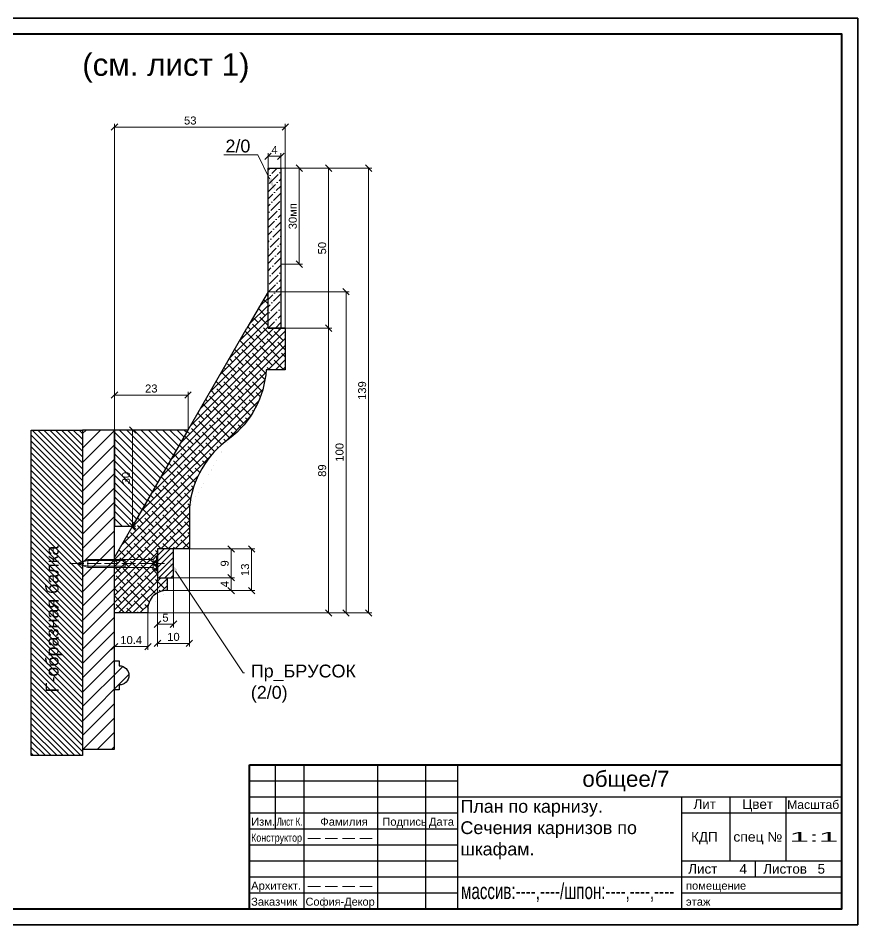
# Paper-space layout 'план по карнизу' of a CAD drawing. Header units: millimetres. Extents: x -88 to 2067, y 101 to 384.
# Drawn here: x 1371.8 to 1634.1, y 101 to 384.3 of the extents above; entities that cross this region are included whole.
import ezdxf
from ezdxf import colors
from ezdxf.entities.mleader import LeaderData, LeaderLine
from ezdxf.enums import TextEntityAlignment as Align
from ezdxf.math import Vec2, Vec3

# ---------------------------------------------------------------- set-up
doc = ezdxf.new("R2010")
doc.units = ezdxf.units.MM
doc.linetypes.add('AM_ISO02W050', pattern=[7.5, 6, -1.5])
doc.linetypes.add('AM_ISO08W050', pattern=[18, 12, -1.5, 3, -1.5])
doc.layers.get('DEFPOINTS').update_dxf_attribs({"color": 106, "lineweight": 5})
for name, color, linetype, lineweight in [('pechatnaya_ramka', 2, 'Continuous', 30), ('КАРНИЗ МДФ', 31, 'Continuous', 30), ('КАРНИЗ Пр_N221', 3, 'Continuous', 30), ('крепеж', 3, 'Continuous', 15), ('Линии Размерные и Текст', 1, 'Continuous', 5), ('Линии Штриховки и Заливка', 1, 'Continuous', 5), ('профили', 20, 'Continuous', 30), ('размеры', 1, 'Continuous', 5), ('ШТАМП', 7, 'Continuous', 30)]:
    doc.layers.add(name, color=color, linetype=linetype, lineweight=lineweight)
doc.styles.get("Standard").update_dxf_attribs({"font": 'arial.ttf'})
doc.dimstyles.get("Standard").update_dxf_attribs({"dimscale": 0, "dimtxt": 2.5, "dimasz": 2, "dimexe": 1, "dimexo": 0, "dimgap": 0.75, "dimtad": 1, "dimdsep": 46, "dimtxsty": 'Standard', "dimblk": 'OBLIQUE', "dimcen": 1.5, "dimclrd": 256, "dimclre": 256, "dimclrt": 7, "dimazin": 0, "dimtfac": 1, "dimtmove": 1, "dimatfit": 3, "dimfxl": 1, "dimtolj": 1, "dimtzin": 0, "dimlwd": 5, "dimlwe": 5, "dimarcsym": 0})

# ---------------------------------------------------------------- blocks, each defined once
blk = doc.blocks.new('_OBLIQUE')
at = {"color": 0, "linetype": 'ByBlock'}
blk.add_line((-0.5, -0.5), (0.5, 0.5), dxfattribs=at)
blk = doc.blocks.new('*D131')
at = {"layer": 'DEFPOINTS', "color": 0, "transparency": 16777216}
for p in [(46.8, 112.88), (60.35, 112.88), (3.88, 23.88)]:
    blk.add_point(p, dxfattribs=at)
at = {"layer": 'размеры', "lineweight": 5, "transparency": 16777216}
for p, q in [((46.8, 112.88), (61.35, 112.88)), ((60.35, 23.88), (60.35, 112.88)), ((3.88, 23.88), (61.35, 23.88))]:
    blk.add_line(p, q, dxfattribs=at)
at = {"layer": 'размеры', "lineweight": 5, "transparency": 16777216, "xscale": 2, "yscale": 2, "zscale": 2}
for p, rotation in [((60.35, 112.88), 90), ((60.35, 23.88), 270)]:
    blk.add_blockref('_OBLIQUE', p, dxfattribs=dict(at, rotation=rotation))
at = {"layer": 'размеры', "color": 7, "transparency": 16777216, "insert": (58.33, 68.38), "char_height": 2.5, "attachment_point": 5, "rotation": 90}
blk.add_mtext('\\A1;89', dxfattribs=at)
blk = doc.blocks.new('*D132')
at = {"layer": 'DEFPOINTS', "color": 0, "transparency": 16777216}
for p in [(45.42, 162.88), (60.35, 162.88), (46.8, 112.88)]:
    blk.add_point(p, dxfattribs=at)
at = {"layer": 'размеры', "lineweight": 5, "transparency": 16777216}
for p, q in [((45.42, 162.88), (61.35, 162.88)), ((60.35, 112.88), (60.35, 162.88)), ((46.8, 112.88), (61.35, 112.88))]:
    blk.add_line(p, q, dxfattribs=at)
at = {"layer": 'размеры', "lineweight": 5, "transparency": 16777216, "xscale": 2, "yscale": 2, "zscale": 2}
for p, rotation in [((60.35, 162.88), 90), ((60.35, 112.88), 270)]:
    blk.add_blockref('_OBLIQUE', p, dxfattribs=dict(at, rotation=rotation))
at = {"layer": 'размеры', "color": 7, "transparency": 16777216, "insert": (58.33, 137.88), "char_height": 2.5, "attachment_point": 5, "rotation": 90}
blk.add_mtext('\\A1;50', dxfattribs=at)
blk = doc.blocks.new('*D133')
at = {"layer": 'DEFPOINTS', "color": 0, "transparency": 16777216}
for p in [(41.42, 124.28), (3.88, 23.88), (65.78, 23.88)]:
    blk.add_point(p, dxfattribs=at)
at = {"layer": 'размеры', "lineweight": 5, "transparency": 16777216}
for p, q in [((41.42, 124.28), (66.78, 124.28)), ((65.78, 124.28), (65.78, 23.88)), ((3.88, 23.88), (66.78, 23.88))]:
    blk.add_line(p, q, dxfattribs=at)
at = {"layer": 'размеры', "lineweight": 5, "transparency": 16777216, "xscale": 2, "yscale": 2, "zscale": 2}
for p, rotation in [((65.78, 124.28), 90), ((65.78, 23.88), 270)]:
    blk.add_blockref('_OBLIQUE', p, dxfattribs=dict(at, rotation=rotation))
at = {"layer": 'размеры', "color": 7, "transparency": 16777216, "insert": (63.76, 74.08), "char_height": 2.5, "attachment_point": 5, "rotation": 90}
blk.add_mtext('\\A1;100', dxfattribs=at)
blk = doc.blocks.new('*D134')
at = {"layer": 'DEFPOINTS', "color": 0, "transparency": 16777216}
for p in [(45.42, 162.88), (72.85, 162.88), (3.88, 23.88)]:
    blk.add_point(p, dxfattribs=at)
at = {"layer": 'размеры', "lineweight": 5, "transparency": 16777216}
for p, q in [((45.42, 162.88), (73.85, 162.88)), ((72.85, 23.88), (72.85, 162.88)), ((3.88, 23.88), (73.85, 23.88))]:
    blk.add_line(p, q, dxfattribs=at)
at = {"layer": 'размеры', "lineweight": 5, "transparency": 16777216, "xscale": 2, "yscale": 2, "zscale": 2}
for p, rotation in [((72.85, 162.88), 90), ((72.85, 23.88), 270)]:
    blk.add_blockref('_OBLIQUE', p, dxfattribs=dict(at, rotation=rotation))
at = {"layer": 'размеры', "color": 7, "transparency": 16777216, "insert": (70.82, 93.38), "char_height": 2.5, "attachment_point": 5, "rotation": 90}
blk.add_mtext('\\A1;139', dxfattribs=at)
blk = doc.blocks.new('*D135')
at = {"layer": 'DEFPOINTS', "color": 0, "transparency": 16777216}
for p in [(41.42, 166.6), (41.42, 162.88), (45.42, 162.88)]:
    blk.add_point(p, dxfattribs=at)
at = {"layer": 'размеры', "lineweight": 5, "transparency": 16777216}
for p, q in [((41.42, 162.88), (41.42, 167.6)), ((45.42, 162.88), (45.42, 167.6)), ((45.42, 166.6), (41.42, 166.6))]:
    blk.add_line(p, q, dxfattribs=at)
at = {"layer": 'размеры', "lineweight": 5, "transparency": 16777216, "xscale": 2, "yscale": 2, "zscale": 2, "rotation": 180}
blk.add_blockref('_OBLIQUE', (41.42, 166.6), dxfattribs=at)
at = {"layer": 'размеры', "lineweight": 5, "transparency": 16777216, "xscale": 2, "yscale": 2, "zscale": 2}
blk.add_blockref('_OBLIQUE', (45.42, 166.6), dxfattribs=at)
at = {"layer": 'размеры', "color": 7, "transparency": 16777216, "insert": (43.42, 168.6), "char_height": 2.5, "attachment_point": 5}
blk.add_mtext('\\A1;4', dxfattribs=at)
blk = doc.blocks.new('*D136')
at = {"layer": 'DEFPOINTS', "color": 0, "transparency": 16777216}
for p in [(-6.55, 175.73), (46.8, 112.88), (-6.55, 81.04)]:
    blk.add_point(p, dxfattribs=at)
at = {"layer": 'размеры', "lineweight": 5, "transparency": 16777216}
for p, q in [((-6.55, 81.04), (-6.55, 176.73)), ((46.8, 175.73), (-6.55, 175.73)), ((46.8, 112.88), (46.8, 176.73))]:
    blk.add_line(p, q, dxfattribs=at)
at = {"layer": 'размеры', "lineweight": 5, "transparency": 16777216, "xscale": 2, "yscale": 2, "zscale": 2, "rotation": 180}
blk.add_blockref('_OBLIQUE', (-6.55, 175.73), dxfattribs=at)
at = {"layer": 'размеры', "lineweight": 5, "transparency": 16777216, "xscale": 2, "yscale": 2, "zscale": 2}
blk.add_blockref('_OBLIQUE', (46.8, 175.73), dxfattribs=at)
at = {"layer": 'размеры', "color": 7, "transparency": 16777216, "insert": (17.12, 177.76), "char_height": 2.5, "attachment_point": 5}
blk.add_mtext('\\A1;53', dxfattribs=at)
blk = doc.blocks.new('*D137')
at = {"layer": 'DEFPOINTS', "color": 0, "transparency": 16777216}
for p in [(16.45, 91.98), (-6.55, 81.04), (16.45, 81.04)]:
    blk.add_point(p, dxfattribs=at)
at = {"layer": 'размеры', "lineweight": 5, "transparency": 16777216}
for p, q in [((-6.55, 81.04), (-6.55, 92.98)), ((-6.55, 91.98), (16.45, 91.98)), ((16.45, 81.04), (16.45, 92.98))]:
    blk.add_line(p, q, dxfattribs=at)
at = {"layer": 'размеры', "lineweight": 5, "transparency": 16777216, "xscale": 2, "yscale": 2, "zscale": 2, "rotation": 180}
blk.add_blockref('_OBLIQUE', (-6.55, 91.98), dxfattribs=at)
at = {"layer": 'размеры', "lineweight": 5, "transparency": 16777216, "xscale": 2, "yscale": 2, "zscale": 2}
blk.add_blockref('_OBLIQUE', (16.45, 91.98), dxfattribs=at)
at = {"layer": 'размеры', "color": 7, "transparency": 16777216, "insert": (4.95, 94.01), "char_height": 2.5, "attachment_point": 5}
blk.add_mtext('\\A1;23', dxfattribs=at)
blk = doc.blocks.new('*D138')
at = {"layer": 'DEFPOINTS', "color": 0, "transparency": 16777216}
for p in [(-6.55, 81.04), (-6.55, 51.04), (-0.89, 51.04)]:
    blk.add_point(p, dxfattribs=at)
at = {"layer": 'размеры', "lineweight": 5, "transparency": 16777216}
for p, q in [((-6.55, 81.04), (0.11, 81.04)), ((-0.89, 81.04), (-0.89, 51.04)), ((-6.55, 51.04), (0.11, 51.04))]:
    blk.add_line(p, q, dxfattribs=at)
at = {"layer": 'размеры', "lineweight": 5, "transparency": 16777216, "xscale": 2, "yscale": 2, "zscale": 2}
for p, rotation in [((-0.89, 81.04), 90), ((-0.89, 51.04), 270)]:
    blk.add_blockref('_OBLIQUE', p, dxfattribs=dict(at, rotation=rotation))
at = {"layer": 'размеры', "color": 7, "transparency": 16777216, "insert": (-2.92, 66.04), "char_height": 2.5, "attachment_point": 5, "rotation": 90}
blk.add_mtext('\\A1;30', dxfattribs=at)
blk = doc.blocks.new('*D139')
at = {"layer": 'DEFPOINTS', "color": 0, "transparency": 16777216}
for p in [(45.42, 162.88), (51.18, 162.88), (45.42, 132.88)]:
    blk.add_point(p, dxfattribs=at)
at = {"layer": 'Линии Размерные и Текст', "lineweight": 5, "transparency": 16777216}
for p, q in [((45.42, 162.88), (52.18, 162.88)), ((51.18, 132.88), (51.18, 162.88)), ((45.42, 132.88), (52.18, 132.88))]:
    blk.add_line(p, q, dxfattribs=at)
at = {"layer": 'Линии Размерные и Текст', "lineweight": 5, "transparency": 16777216, "xscale": 2, "yscale": 2, "zscale": 2}
for p, rotation in [((51.18, 162.88), 90), ((51.18, 132.88), 270)]:
    blk.add_blockref('_OBLIQUE', p, dxfattribs=dict(at, rotation=rotation))
at = {"layer": 'Линии Размерные и Текст', "color": 7, "transparency": 16777216, "insert": (49.15, 147.88), "char_height": 2.5, "attachment_point": 5, "rotation": 90}
blk.add_mtext('\\A1;30мп', dxfattribs=at)
blk = doc.blocks.new('*D140')
at = {"layer": 'DEFPOINTS', "color": 0, "transparency": 16777216}
for p in [(-6.55, 23.88), (3.88, 23.88), (-6.55, 13.37)]:
    blk.add_point(p, dxfattribs=at)
at = {"layer": 'Линии Размерные и Текст', "lineweight": 5, "transparency": 16777216}
for p, q in [((-6.55, 23.88), (-6.55, 12.37)), ((3.88, 23.88), (3.88, 12.37)), ((3.88, 13.37), (-6.55, 13.37))]:
    blk.add_line(p, q, dxfattribs=at)
at = {"layer": 'Линии Размерные и Текст', "lineweight": 5, "transparency": 16777216, "xscale": 2, "yscale": 2, "zscale": 2, "rotation": 180}
blk.add_blockref('_OBLIQUE', (-6.55, 13.37), dxfattribs=at)
at = {"layer": 'Линии Размерные и Текст', "lineweight": 5, "transparency": 16777216, "xscale": 2, "yscale": 2, "zscale": 2}
blk.add_blockref('_OBLIQUE', (3.88, 13.37), dxfattribs=at)
at = {"layer": 'Линии Размерные и Текст', "color": 7, "transparency": 16777216, "insert": (-1.33, 15.4), "char_height": 2.5, "attachment_point": 5}
blk.add_mtext('\\A1;10.4', dxfattribs=at)
blk = doc.blocks.new('*D141')
at = {"layer": 'DEFPOINTS', "color": 0, "transparency": 16777216}
for p in [(16.84, 43.88), (11.88, 34.88), (29.9, 34.88)]:
    blk.add_point(p, dxfattribs=at)
at = {"layer": 'Линии Размерные и Текст', "lineweight": 5, "transparency": 16777216}
for p, q in [((16.84, 43.88), (30.9, 43.88)), ((29.9, 43.88), (29.9, 34.88)), ((11.88, 34.88), (30.9, 34.88))]:
    blk.add_line(p, q, dxfattribs=at)
at = {"layer": 'Линии Размерные и Текст', "lineweight": 5, "transparency": 16777216, "xscale": 2, "yscale": 2, "zscale": 2}
for p, rotation in [((29.9, 43.88), 90), ((29.9, 34.88), 270)]:
    blk.add_blockref('_OBLIQUE', p, dxfattribs=dict(at, rotation=rotation))
at = {"layer": 'Линии Размерные и Текст', "color": 7, "transparency": 16777216, "insert": (27.88, 39.38), "char_height": 2.5, "attachment_point": 5, "rotation": 90}
blk.add_mtext('\\A1;9', dxfattribs=at)
blk = doc.blocks.new('*D142')
at = {"layer": 'DEFPOINTS', "color": 0, "transparency": 16777216}
for p in [(11.88, 34.88), (9.88, 30.88), (29.9, 30.88)]:
    blk.add_point(p, dxfattribs=at)
at = {"layer": 'Линии Размерные и Текст', "lineweight": 5, "transparency": 16777216}
for p, q in [((11.88, 34.88), (30.9, 34.88)), ((29.9, 34.88), (29.9, 30.88)), ((9.88, 30.88), (30.9, 30.88))]:
    blk.add_line(p, q, dxfattribs=at)
at = {"layer": 'Линии Размерные и Текст', "lineweight": 5, "transparency": 16777216, "xscale": 2, "yscale": 2, "zscale": 2}
for p, rotation in [((29.9, 34.88), 90), ((29.9, 30.88), 270)]:
    blk.add_blockref('_OBLIQUE', p, dxfattribs=dict(at, rotation=rotation))
at = {"layer": 'Линии Размерные и Текст', "color": 7, "transparency": 16777216, "insert": (27.9, 32.88), "char_height": 2.5, "attachment_point": 5, "rotation": 90}
blk.add_mtext('\\A1;4', dxfattribs=at)
blk = doc.blocks.new('*D143')
at = {"layer": 'DEFPOINTS', "color": 0, "transparency": 16777216}
for p in [(16.84, 43.88), (36.28, 43.88), (9.88, 30.88)]:
    blk.add_point(p, dxfattribs=at)
at = {"layer": 'Линии Размерные и Текст', "lineweight": 5, "transparency": 16777216}
for p, q in [((16.84, 43.88), (37.28, 43.88)), ((36.28, 30.88), (36.28, 43.88)), ((9.88, 30.88), (37.28, 30.88))]:
    blk.add_line(p, q, dxfattribs=at)
at = {"layer": 'Линии Размерные и Текст', "lineweight": 5, "transparency": 16777216, "xscale": 2, "yscale": 2, "zscale": 2}
for p, rotation in [((36.28, 43.88), 90), ((36.28, 30.88), 270)]:
    blk.add_blockref('_OBLIQUE', p, dxfattribs=dict(at, rotation=rotation))
at = {"layer": 'Линии Размерные и Текст', "color": 7, "transparency": 16777216, "insert": (34.25, 37.38), "char_height": 2.5, "attachment_point": 5, "rotation": 90}
blk.add_mtext('\\A1;13', dxfattribs=at)
blk = doc.blocks.new('*D144')
at = {"layer": 'DEFPOINTS', "color": 0, "transparency": 16777216}
for p in [(6.88, 43.88), (16.84, 43.88), (6.88, 14.37)]:
    blk.add_point(p, dxfattribs=at)
at = {"layer": 'Линии Размерные и Текст', "lineweight": 5, "transparency": 16777216}
for p, q in [((6.88, 43.88), (6.88, 13.37)), ((16.84, 43.88), (16.84, 13.37)), ((16.84, 14.37), (6.88, 14.37))]:
    blk.add_line(p, q, dxfattribs=at)
at = {"layer": 'Линии Размерные и Текст', "lineweight": 5, "transparency": 16777216, "xscale": 2, "yscale": 2, "zscale": 2, "rotation": 180}
blk.add_blockref('_OBLIQUE', (6.88, 14.37), dxfattribs=at)
at = {"layer": 'Линии Размерные и Текст', "lineweight": 5, "transparency": 16777216, "xscale": 2, "yscale": 2, "zscale": 2}
blk.add_blockref('_OBLIQUE', (16.84, 14.37), dxfattribs=at)
at = {"layer": 'Линии Размерные и Текст', "color": 7, "transparency": 16777216, "insert": (11.86, 16.4), "char_height": 2.5, "attachment_point": 5}
blk.add_mtext('\\A1;10', dxfattribs=at)
blk = doc.blocks.new('*D145')
at = {"layer": 'DEFPOINTS', "color": 0, "transparency": 16777216}
for p in [(6.88, 34.88), (11.88, 34.88), (11.88, 20.39)]:
    blk.add_point(p, dxfattribs=at)
at = {"layer": 'Линии Размерные и Текст', "lineweight": 5, "transparency": 16777216}
for p, q in [((6.88, 34.88), (6.88, 19.39)), ((11.88, 34.88), (11.88, 19.39)), ((6.88, 20.39), (11.88, 20.39))]:
    blk.add_line(p, q, dxfattribs=at)
at = {"layer": 'Линии Размерные и Текст', "lineweight": 5, "transparency": 16777216, "xscale": 2, "yscale": 2, "zscale": 2, "rotation": 180}
blk.add_blockref('_OBLIQUE', (6.88, 20.39), dxfattribs=at)
at = {"layer": 'Линии Размерные и Текст', "lineweight": 5, "transparency": 16777216, "xscale": 2, "yscale": 2, "zscale": 2}
blk.add_blockref('_OBLIQUE', (11.88, 20.39), dxfattribs=at)
at = {"layer": 'Линии Размерные и Текст', "color": 7, "transparency": 16777216, "insert": (9.38, 22.41), "char_height": 2.5, "attachment_point": 5}
blk.add_mtext('\\A1;5', dxfattribs=at)
blk = doc.blocks.new('саморез')
at = {"layer": 'крепеж', "linetype": 'AM_ISO02W050', "extrusion": (0, 1, 0)}
blk.add_lwpolyline([(-38, 0), (3, 0)], dxfattribs=at)
at = {"layer": 'крепеж', "extrusion": (1, 0, 0)}
blk.add_lwpolyline([(3.25, 0), (-3.25, 0)], dxfattribs=at)
at = {"layer": 'крепеж', "extrusion": (0, 1, 0)}
for points, elevation in [([(0, 0), (-0.43, 0)], 3.25), ([(-1.93, 0), (-30.19, 0)], 1.75), ([(-14, 0), (-30.19, 0)], 1.2), ([(0, 0), (-0.43, 0)], -3.25), ([(-1.93, 0), (-30.19, 0)], -1.75), ([(-14, 0), (-30.19, 0)], -1.2)]:
    blk.add_lwpolyline(points, dxfattribs=dict(at, elevation=elevation))
at = {"layer": 'крепеж', "linetype": 'AM_ISO08W050', "extrusion": (0.69209, 0.721811, 0), "elevation": 1.44}
blk.add_lwpolyline([(-0.97, 0), (1.38, 0)], dxfattribs=at)
at = {"layer": 'крепеж', "linetype": 'AM_ISO08W050', "extrusion": (0, 1, 0)}
for elevation in [0.37, -0.37]:
    blk.add_lwpolyline([(0, 0), (-1.7, 0)], dxfattribs=dict(at, elevation=elevation))
at = {"layer": 'крепеж', "extrusion": (1, 0, 0)}
for points, elevation in [([(3.25, 0), (-3.25, 0)], 0.43), ([(-1.75, 0), (1.75, 0)], 1.93), ([(1.75, 0), (-1.75, 0)], 14), ([(1.75, 0), (-1.75, 0)], 30.19)]:
    blk.add_lwpolyline(points, dxfattribs=dict(at, elevation=elevation))
at = {"layer": 'крепеж', "extrusion": (-0.707107, -0.707107, 0), "elevation": -2.6}
blk.add_lwpolyline([(0.13, 0), (-1.99, 0)], dxfattribs=at)
at = {"layer": 'крепеж', "linetype": 'AM_ISO08W050', "extrusion": (1, 0, 0), "elevation": 1.7}
blk.add_lwpolyline([(0.37, 0), (-0.37, 0)], dxfattribs=at)
at = {"layer": 'крепеж', "extrusion": (-0.34202, -0.939693, 0), "elevation": -11.97}
blk.add_lwpolyline([(27.77, 0), (32.89, 0)], dxfattribs=at)
at = {"layer": 'крепеж', "extrusion": (-0.242152, -0.970238, 0), "elevation": -8.48}
blk.add_lwpolyline([(29, 0), (33.96, 0)], dxfattribs=at)
at = {"layer": 'крепеж', "extrusion": (0.34202, -0.939693, 0), "elevation": 11.97}
blk.add_lwpolyline([(27.77, 0), (32.89, 0)], dxfattribs=at)
at = {"layer": 'крепеж', "extrusion": (-0.242152, 0.970238, 0), "elevation": -8.48}
blk.add_lwpolyline([(-29, 0), (-33.96, 0)], dxfattribs=at)
at = {"layer": 'крепеж', "linetype": 'AM_ISO08W050', "extrusion": (-0.69209, 0.721811, 0), "elevation": -1.44}
blk.add_lwpolyline([(-0.97, 0), (1.38, 0)], dxfattribs=at)
at = {"layer": 'крепеж', "extrusion": (0.707107, -0.707107, 0), "elevation": 2.6}
blk.add_lwpolyline([(0.13, 0), (-1.99, 0)], dxfattribs=at)
blk = doc.blocks.new('карниз на шкафу')
at = {"layer": 'Линии Размерные и Текст'}
h = blk.add_hatch(dxfattribs=at)
h.set_pattern_fill('ANSI31', color=256, scale=0.41, angle=90)
h.set_pattern_definition([(135, (-883.4236, -117.3981), (-0.9204763, -0.9204763), [])])
h.paths.add_polyline_path([(-16.548, 81.038), (-32.548, 81.038), (-32.548, -20.702), (-16.548, -20.702), (-16.548, 23.88), (-16.548, 23.88)])
h.paths.add_polyline_path([(-21.756, -2.354), (-21.756, 45.512), (-29.999, 45.512), (-29.999, -2.354)], flags=24)
h = blk.add_hatch(dxfattribs=at)
h.set_pattern_fill('ANSI31', color=256)
h.set_pattern_definition([(45, (-1063.4454, -117.398), (-2.245064, 2.245064), [])])
h.paths.add_polyline_path([(-6.548, 81.038), (-16.548, 81.038), (-16.548, -18.688), (-6.548, -18.688)])
edge = h.paths.add_edge_path()
edge.add_line((-6.548, 8.88), (-5.048, 8.88))
edge.add_line((-5.048, 8.88), (-5.048, 7.38))
edge.add_arc((-5.048, 4.38), 3, -90, 90, ccw=False)
edge.add_line((-5.048, 1.38), (-5.048, -0.12))
edge.add_line((-5.048, -0.12), (-6.548, -0.12))
edge.add_line((-6.548, -0.12), (-6.548, 8.88))
h = blk.add_hatch(dxfattribs=at)
h.set_pattern_fill('ANSI31', color=256, scale=0.5, angle=90, style=0)
h.set_pattern_definition([(135, (-879.4236, -117.3981), (-1.122532, -1.122532), [])])
h.paths.add_polyline_path([(-6.548, 51.038), (-0.868, 51.038), (16.452, 81.038), (-6.548, 81.038)])
h.paths.add_polyline_path([(-0.323, 63.481), (-0.323, 68.615), (-5.475, 68.615), (-5.475, 63.481)], flags=24)
h = blk.add_hatch(dxfattribs=at)
h.set_pattern_fill('ANSI31', color=256, scale=0.41)
h.set_pattern_definition([(45, (-464.8698, -117.3981), (-0.9204763, 0.9204763), [])])
h.paths.add_polyline_path([(11.879, 43.88), (6.879, 43.88), (6.879, 34.88), (11.879, 34.88)])
at = {"layer": 'Линии Штриховки и Заливка'}
h = blk.add_hatch(dxfattribs=at)
h.set_pattern_fill('ANSI36', color=256, scale=0.5, style=0)
h.set_pattern_definition([(45, (-6717.6424, -8263.945), (0.841899, 3.08696304), [3.96875, -0.79375, 0, -0.79375])])
h.paths.add_polyline_path([(45.419, 162.882), (41.419, 162.882), (41.419, 112.882), (45.419, 112.882)])
h = blk.add_hatch(dxfattribs=at)
h.set_pattern_fill('ANSI38', color=256, scale=0.5, style=0)
h.set_pattern_definition([(45, (-7163.106, -8257.7321), (-1.12253202, 1.12253202), []), (135, (-7163.106, -8257.7321), (-3.36759605, 1.12253202), [3.96875, -2.38125])])
edge = h.paths.add_edge_path()
edge.add_line((-6.548, 41.201), (-6.548, 23.88))
edge.add_line((-6.548, 23.88), (3.879, 23.88))
edge.add_line((3.879, 23.88), (3.879, 25.087))
edge.add_arc((9.629, 25.132), 5.75, 87.50984, 180.44744, ccw=False)
edge.add_line((9.879, 30.877), (9.879, 34.88))
edge.add_line((9.879, 34.88), (6.879, 34.88))
edge.add_line((6.879, 34.88), (6.879, 43.88))
edge.add_line((6.879, 43.88), (16.836, 43.88))
edge.add_line((16.836, 43.88), (16.836, 56.88))
edge.add_arc((46.886, 53.796), 30.208, 125.52981, 174.14041, ccw=False)
edge.add_arc((11.519, 101.739), 29.376, 307.32726, 356.37158)
edge.add_line((40.836, 99.88), (46.798, 99.88))
edge.add_line((46.798, 99.88), (46.798, 112.882))
edge.add_line((46.798, 112.882), (41.419, 112.882))
edge.add_line((41.419, 112.882), (41.419, 124.282))
edge.add_line((41.419, 124.282), (-6.548, 41.201))
at = {"layer": 'КАРНИЗ МДФ'}
blk.add_lwpolyline([(45.419, 112.882), (41.419, 112.882), (41.419, 162.882), (45.419, 162.882)], close=True, dxfattribs=at)
at = {"layer": 'КАРНИЗ Пр_N221', "ltscale": 100}
blk.add_lwpolyline([(46.798, 112.882), (41.419, 112.882), (41.419, 124.282), (34.838, 112.882)], dxfattribs=at)
for points in [[(9.879, 34.88), (9.879, 30.877, 0.4246948), (3.879, 25.177), (3.879, 23.88), (-6.548, 23.88), (-6.548, 41.201), (34.838, 112.882)], [(41.419, 112.882), (46.798, 112.882), (46.798, 99.88), (40.836, 99.88, -0.2173238), (29.331, 78.38, 0.2153428), (16.836, 56.88), (16.836, 43.88), (9.879, 43.88)]]:
    blk.add_lwpolyline(points, format="xyb", dxfattribs=at)
for points in [[(-32.548, 81.038), (-16.548, 81.038), (-16.548, -20.702), (-32.548, -20.702)], [(-6.548, 81.038), (-16.548, 81.038), (-16.548, -18.688), (-6.548, -18.688)], [(11.879, 43.88), (6.879, 43.88), (6.879, 34.88), (11.879, 34.88)]]:
    blk.add_lwpolyline(points, close=True, dxfattribs=at)
blk.add_lwpolyline([(-6.548, 8.88), (-5.048, 8.88), (-5.048, 7.38, -1), (-5.048, 1.38), (-5.048, -0.12), (-6.548, -0.12)], format="xyb", close=True, dxfattribs=at)
at = {"layer": 'профили', "ltscale": 100}
blk.add_lwpolyline([(-0.868, 51.038), (16.452, 81.038), (-6.548, 81.038), (-6.548, 51.038)], close=True, dxfattribs=at)
at = {"layer": 'Линии Размерные и Текст', "xscale": 0.71972231424969, "yscale": 0.71972231424969, "zscale": 0.71972231424969, "rotation": 180}
blk.add_blockref('саморез', (6.877, 39.38), dxfattribs=at)
at = {"layer": 'Линии Размерные и Текст', "insert": (-28.036, -0.915), "char_height": 4, "attachment_point": 1, "rotation": 90}
blk.add_mtext_dynamic_manual_height_columns('Г-образная балка', width=67.13095, gutter_width=20, heights=[0], dxfattribs=at)
at = {"layer": 'Линии Размерные и Текст'}
for base, p1, p2, override, picture, middle in [((51.178, 162.882), (45.419, 132.882), (45.419, 162.882), {"dimscale": 1, "dimpost": 'мп'}, '*D139', (49.151, 147.882)), ((36.279, 43.88), (9.879, 30.877), (16.836, 43.88), {"dimscale": 1}, '*D143', (34.252, 37.379)), ((29.904, 34.88), (16.836, 43.88), (11.879, 34.88), {"dimscale": 1}, '*D141', (27.877, 39.38)), ((29.904, 30.877), (11.879, 34.88), (9.879, 30.877), {"dimscale": 1}, '*D142', (27.904, 32.879))]:
    dim = blk.add_linear_dim(base=base, p1=p1, p2=p2, angle=90, dimstyle='Standard', override=override, dxfattribs=at)
    dim.commit()
    dim.dimension.update_dxf_attribs({"geometry": picture, "text_midpoint": middle})
for base, p1, p2, override, picture, middle in [((6.879, 14.37), (16.836, 43.88), (6.879, 43.88), {"dimscale": 1, "dimdec": 0}, '*D144', (11.857, 16.397)), ((11.879, 20.388), (6.879, 34.88), (11.879, 34.88), {"dimscale": 1}, '*D145', (9.379, 22.41)), ((-6.548, 13.37), (3.879, 23.88), (-6.548, 23.88), {"dimscale": 1, "dimdec": 1}, '*D140', (-1.335, 15.397))]:
    dim = blk.add_linear_dim(base=base, p1=p1, p2=p2, dimstyle='Standard', override=override, dxfattribs=at)
    dim.commit()
    dim.dimension.update_dxf_attribs({"geometry": picture, "text_midpoint": middle})
at = {"layer": 'размеры'}
dim = blk.add_linear_dim(base=(-6.548, 175.733), p1=(46.798, 112.882), p2=(-6.548, 81.038), dimstyle='Standard', override={"dimscale": 1, "dimdec": 0, "dimlfac": 1}, dxfattribs=at)
dim.commit()
dim.dimension.update_dxf_attribs({"geometry": '*D136', "text_midpoint": (17.125, 175.733), "dimtype": 128})
for base, p1, p2, picture, middle in [((41.419, 166.6), (45.419, 162.882), (41.419, 162.882), '*D135', (43.419, 168.6)), ((16.452, 91.981), (-6.548, 81.038), (16.452, 81.038), '*D137', (4.952, 94.008))]:
    dim = blk.add_linear_dim(base=base, p1=p1, p2=p2, dimstyle='Standard', override={"dimscale": 1, "dimdec": 0, "dimlfac": 1}, dxfattribs=at)
    dim.commit()
    dim.dimension.update_dxf_attribs({"geometry": picture, "text_midpoint": middle})
for base, p1, p2, picture, middle in [((72.85, 162.882), (3.879, 23.88), (45.419, 162.882), '*D134', (70.823, 93.381)), ((60.353, 162.882), (46.798, 112.882), (45.419, 162.882), '*D132', (58.327, 137.882)), ((65.784, 23.88), (41.419, 124.282), (3.879, 23.88), '*D133', (63.757, 74.081)), ((60.353, 112.882), (3.879, 23.88), (46.798, 112.882), '*D131', (58.327, 68.381)), ((-0.889, 51.038), (-6.548, 81.038), (-6.548, 51.038), '*D138', (-2.916, 66.038))]:
    dim = blk.add_linear_dim(base=base, p1=p1, p2=p2, angle=90, dimstyle='Standard', override={"dimscale": 1, "dimdec": 0, "dimlfac": 1}, dxfattribs=at)
    dim.commit()
    dim.dimension.update_dxf_attribs({"geometry": picture, "text_midpoint": middle})
at = {"layer": 'Линии Размерные и Текст'}
ml = blk.add_multileader_mtext('Standard', dxfattribs=at)
ml.set_content('2/0', color=256)
ml.set_leader_properties()
ml.build(insert=Vec2(0, 0))
ml.multileader.update_dxf_attribs({"text_right_attachment_type": 6, "dogleg_length": 0.36})
ctx = ml.context
ctx.base_point, ctx.plane_origin = Vec3(26.555, 169.77), Vec3(-5.338, 132.631)
ctx.right_attachment, ctx.text_align_type = 6, 2
notes = []
notes.append((ctx, [(0, (1, 1, 0), (38.252, 167.004), (-1, 0), 0.36, [(0, [(43.621, 155.947)], 0, [])])]))
ctx.mtext.insert, ctx.mtext.alignment, ctx.mtext.flow_direction = Vec3(35.892, 171.804), 3, 5
ml = blk.add_multileader_mtext('Standard', dxfattribs=at)
ml.set_content('Пр_БРУСОК\\P(2/0)', color=256)
ml.set_leader_properties()
ml.build(insert=Vec2(0, 0))
ml.multileader.update_dxf_attribs({"text_right_attachment_type": 6, "dogleg_length": 0.36})
ctx = ml.context
ctx.base_point, ctx.plane_origin = Vec3(34.048, 5.154), Vec3(69.263, -14.597)
ctx.right_attachment = 6
notes.append((ctx, [(1, (1, 1, 0), (33.688, 5.154), (1, 0), 0.36, [(0, [(10.32, 40.274)], 0, [])])]))
ctx.mtext.insert, ctx.mtext.flow_direction = Vec3(36.048, 7.742), 5
for ctx, leaders in notes:
    for number, flags, end, landing, length, lines in leaders:
        leader = LeaderData()
        leader.index, (leader.has_last_leader_line, leader.has_dogleg_vector, leader.attachment_direction) = number, flags
        leader.last_leader_point, leader.dogleg_vector, leader.dogleg_length = Vec3(end), Vec3(landing), length
        for number, points, colour, breaks in lines:
            line = LeaderLine()
            line.index, line.vertices, line.color, line.breaks = number, Vec3.list(points), colors.encode_raw_color(colour), breaks
            leader.lines.append(line)
        ctx.leaders.append(leader)

psp = doc.layouts.new('план по карнизу')

# ---------------------------------------------------------------- linework, layer by layer
at = {"layer": 'pechatnaya_ramka'}
psp.add_lwpolyline([(1224.158, 384.3485), (1634.0925, 384.3485), (1634.0925, 100.9984), (1224.158, 100.9984)], close=True, dxfattribs=at)
at = {"layer": 'ШТАМП', "lineweight": 40}
for p, q in [((1444.0925, 105.9984), (1444.0925, 150.9984)), ((1444.0925, 150.9984), (1629.0925, 150.9984))]:
    psp.add_line(p, q, dxfattribs=at)
at = {"layer": 'ШТАМП', "lineweight": -3}
for p, q in [((1444.0925, 150.9984), (1509.0925, 150.9984)), ((1452.0925, 150.9984), (1452.0925, 130.9984)), ((1461.0925, 105.9984), (1461.0925, 150.9984)), ((1484.0925, 105.9984), (1484.0925, 150.9984)), ((1499.0925, 105.9984), (1499.0925, 150.9984)), ((1509.0925, 105.9984), (1509.0925, 150.9984)), ((1444.0925, 145.9984), (1509.0925, 145.9984)), ((1444.0925, 140.9984), (1629.0925, 140.9984)), ((1579.0925, 105.9984), (1579.0925, 140.9984)), ((1594.0925, 140.9984), (1594.0925, 120.9984)), ((1611.5925, 140.9984), (1611.5925, 120.9984)), ((1444.0925, 135.9984), (1509.0925, 135.9984)), ((1579.0925, 135.9984), (1629.0925, 135.9984)), ((1444.0925, 130.9984), (1509.0925, 130.9984)), ((1444.0925, 125.9984), (1509.0925, 125.9984)), ((1444.0925, 120.9984), (1509.0925, 120.9984)), ((1579.0925, 120.9984), (1629.0925, 120.9984)), ((1602.0925, 115.9984), (1602.0925, 120.9984)), ((1444.0925, 115.9984), (1629.0925, 115.9984)), ((1444.0925, 110.9984), (1509.0925, 110.9984)), ((1579.0925, 110.9984), (1629.0925, 110.9984))]:
    psp.add_line(p, q, dxfattribs=at)
at = {"layer": 'ШТАМП'}
psp.add_lwpolyline([(1224.158, 100.9984), (1634.0925, 100.9984), (1634.0925, 384.3485), (1224.158, 384.3485)], close=True, dxfattribs=at)
at = {"layer": 'ШТАМП', "lineweight": 40}
psp.add_lwpolyline([(1244.158, 105.9984), (1629.0925, 105.9984), (1629.0925, 379.3485), (1244.158, 379.3485)], close=True, dxfattribs=at)

# ---------------------------------------------------------------- block references
at = {"layer": 'Линии Размерные и Текст'}
psp.add_blockref('карниз на шкафу', (1408.4225, 174.5796), dxfattribs=at)

# ---------------------------------------------------------------- texts
psp.add_text('(см. лист 1) ', height=7, dxfattribs=at).set_placement((1391.8029, 366.3236))
at = {"layer": 'ШТАМП', "lineweight": -3}
for s, height, p in [('общее/7', 5, (1548.0263, 144.1437)), ('Лит', 3, (1582.7378, 137.2254)), ('Цвет', 3, (1598.0235, 137.2254)), ('Изм.', 2.5, (1444.5503, 131.9984)), ('Фамилия', 2.5, (1466.1619, 131.9984)), ('Подпись', 2.5, (1485.5233, 131.9984)), ('Дата', 2.5, (1500.0925, 131.9984)), ('КДП', 3, (1582.0139, 127.0173)), ('Лист', 3, (1581.0925, 116.9984)), ('Листов', 3, (1604.5268, 116.9984)), ('Архитект.', 2.5, (1444.5503, 111.9984)), ('помещение', 2.5, (1580.3925, 111.9984)), ('Заказчик', 2.5, (1444.5503, 106.9984)), ('этаж', 2.5, (1580.3925, 106.9984))]:
    psp.add_text(s, height=height, dxfattribs=at).set_placement(p)
psp.add_text('Масштаб', height=2.72085, dxfattribs=at).set_placement((1612.0067, 137.2254), (1628.2687, 137.2254), align=Align.ALIGNED)
for s, height, width, p, p2 in [('Лист К.', 2.5, 0.695137, (1452.5503, 131.9984), (1460.5887, 131.9984)), ('Конструктор', 2.5, 0.796844, (1444.5503, 126.9984), (1460.4491, 126.9984)), ('----', 2.5, 4.64604, (1461.5503, 126.9984), (1483.1642, 126.9984)), ('спец №', 3, 1.036833, (1595.1981, 127.0173), (1610.4981, 127.0173)), ('1:1', 3, 2.626133, (1612.6981, 127.0173), (1627.9981, 127.0173)), ('массив:----,----/шпон:----,----,----', 5, 0.675513, (1510.1369, 109.0605), (1576.7275, 109.0605)), ('----', 2.5, 4.64604, (1461.5503, 111.9984), (1483.1642, 111.9984)), ('София-Декор', 2.5, 0.979626, (1461.5503, 106.9984), (1483.1642, 106.9984))]:
    psp.add_text(s, height=height, dxfattribs=dict(at, width=width)).set_placement(p, p2, align=Align.FIT)
for s, p in [('4', (1598.2833, 119.9828)), ('5', (1622.6721, 119.9828))]:
    psp.add_text(s, height=3, dxfattribs=at).set_placement(p, align=Align.TOP_CENTER)
at = {"layer": 'ШТАМП', "insert": (1509.9475, 140.038), "char_height": 4, "attachment_point": 1}
psp.add_mtext_dynamic_manual_height_columns('План по карнизу.\\PСечения карнизов по шкафам.', width=67.130952, gutter_width=20, heights=[0], dxfattribs=at)

doc.saveas('drawing.dxf')
